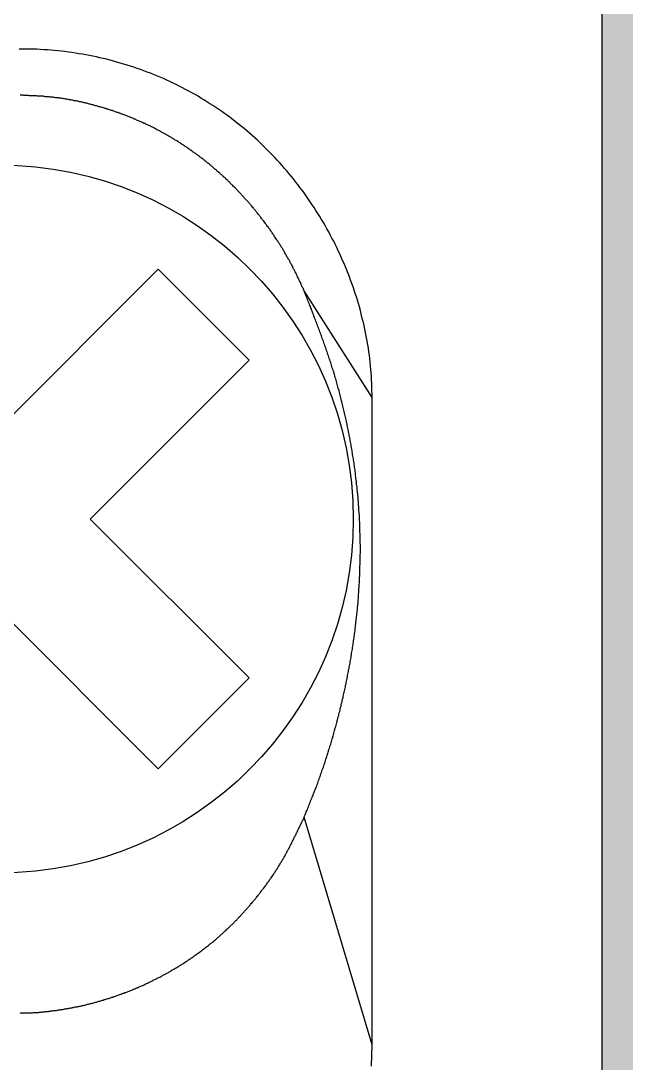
# Model space of a CAD drawing. Header units: millimetres. Extents: x 691 to 18605, y 670 to 10026.
# Drawn here: x 13444.52 to 13456.34, y 9720.44 to 9740.8 of the extents above; entities that cross this region are included whole.
import ezdxf

# ---------------------------------------------------------------- set-up
doc = ezdxf.new("R2010")
doc.units = ezdxf.units.MM

# ---------------------------------------------------------------- blocks, each defined once
blk = doc.blocks.new('FRENO DE BORNERA')
at = {"color": 251, "linetype": 'Continuous', "true_color": 0x636466}
for p, q in [((2.4744, -28.4936), (2.0235, -27.7852)), ((2.4744, -32.7917), (2.0235, -31.2802))]:
    blk.add_line(p, q, dxfattribs=at)
at = {"color": 9, "linetype": 'Continuous', "true_color": 0xc7c8ca}
blk.add_lwpolyline([(-4, 0), (4, 0), (4, -45), (-4, -45)], close=True, dxfattribs=at)
at = {"color": 9, "true_color": 0xc7c8ca}
blk.add_lwpolyline([(2.4696, -32.9326), (2.4709, -32.9088), (2.4722, -32.885), (2.4735, -32.8625), (2.4735, -32.8387), (2.4749, -32.8149), (2.4749, -32.7911), (2.4744, -28.4936), (2.4749, -28.4705), (2.4735, -28.4467), (2.4735, -28.4229), (2.4722, -28.3991), (2.4709, -28.3766), (2.4696, -28.3528), (2.4683, -28.329), (2.4656, -28.3065), (2.4643, -28.2827), (2.4616, -28.2589), (2.459, -28.2364), (2.4564, -28.2126), (2.4524, -28.1901), (2.4497, -28.1663), (2.4458, -28.1438), (2.4418, -28.12), (2.4378, -28.0975), (2.4339, -28.0737), (2.4286, -28.0513), (2.4246, -28.0288), (2.4193, -28.005), (2.414, -27.9825), (2.4074, -27.96), (2.4021, -27.9375), (2.3968, -27.915), (2.3902, -27.8912), (2.3836, -27.8688), (2.377, -27.8463), (2.3704, -27.8238), (2.3625, -27.8026), (2.3558, -27.7801), (2.3479, -27.7577), (2.34, -27.7352), (2.332, -27.714), (2.3241, -27.6915), (2.3148, -27.6691), (2.3069, -27.6479), (2.2977, -27.6254), (2.2884, -27.6043), (2.2791, -27.5831), (2.2699, -27.5619), (2.2606, -27.5395), (2.25, -27.5183), (2.2395, -27.4971), (2.2302, -27.476), (2.2196, -27.4561), (2.2077, -27.435), (2.1971, -27.4138), (2.1866, -27.3927), (2.1747, -27.3728), (2.1628, -27.3517), (2.1509, -27.3318), (2.139, -27.312), (2.127, -27.2921), (2.1151, -27.2723), (2.1019, -27.2511), (2.09, -27.2326), (2.0768, -27.2128), (2.0636, -27.193), (2.0503, -27.1731), (2.0371, -27.1546), (2.0226, -27.1348), (2.0093, -27.1163), (1.9948, -27.0977), (1.9816, -27.0792), (1.967, -27.0607), (1.9525, -27.0422), (1.9379, -27.0237), (1.9221, -27.0052), (1.9075, -26.988), (1.8916, -26.9695), (1.8771, -26.9523), (1.8612, -26.9351), (1.8454, -26.9179), (1.8295, -26.9007), (1.8136, -26.8835), (1.7964, -26.8663), (1.7806, -26.8504), (1.7634, -26.8332), (1.7475, -26.8174), (1.7303, -26.8002), (1.7131, -26.7843), (1.6959, -26.7684), (1.6787, -26.7539), (1.6602, -26.738), (1.643, -26.7221), (1.6245, -26.7076), (1.6073, -26.6931), (1.5888, -26.6785), (1.5703, -26.664), (1.5518, -26.6494), (1.5332, -26.6349), (1.5147, -26.6216), (1.4949, -26.6071), (1.4764, -26.5939), (1.4565, -26.5806), (1.438, -26.5674), (1.4182, -26.5542), (1.3984, -26.5423), (1.3785, -26.5291), (1.3587, -26.5172), (1.3388, -26.5053), (1.319, -26.4934), (1.2992, -26.4815), (1.278, -26.4695), (1.2582, -26.459), (1.237, -26.4471), (1.2158, -26.4365), (1.1947, -26.4259), (1.1748, -26.4153), (1.1537, -26.4061), (1.1325, -26.3955), (1.1114, -26.3862), (1.0889, -26.3757), (1.0677, -26.3664), (1.0466, -26.3571), (1.0241, -26.3492), (1.0029, -26.3399), (0.9804, -26.332), (0.9593, -26.3241), (0.9368, -26.3161), (0.9143, -26.3082), (0.8932, -26.3003), (0.8707, -26.2923), (0.8482, -26.2857), (0.8257, -26.2791), (0.8032, -26.2725), (0.7807, -26.2659), (0.7583, -26.2593), (0.7358, -26.254), (0.712, -26.2474), (0.6895, -26.2421), (0.667, -26.2368), (0.6445, -26.2315), (0.6207, -26.2262), (0.5982, -26.2222), (0.5744, -26.2183), (0.552, -26.2143), (0.5281, -26.2103), (0.5057, -26.2064), (0.4819, -26.2024), (0.4594, -26.1998), (0.4356, -26.1958), (0.4131, -26.1931), (0.3893, -26.1918), (0.3655, -26.1892), (0.343, -26.1865), (0.3192, -26.1852), (0.2954, -26.1839), (0.2716, -26.1826), (0.2491, -26.1812), (0.2253, -26.1799), (0.2015, -26.1799), (0.1777, -26.1799), (0.1552, -26.1799), (0.1314, -26.1799)], dxfattribs=at)
at = {"color": 252, "true_color": 0x939598}
blk.add_lwpolyline([(0, -29.9036), (1.0556, -30.9592), (1.6594, -30.3554), (0.6038, -29.2998), (1.6594, -28.2442), (1.0556, -27.6405), (0, -28.6961), (-1.0556, -27.6405), (-1.6594, -28.2442), (-0.6038, -29.2998), (-1.6594, -30.3554), (-1.0556, -30.9592)], close=True, dxfattribs=at)
at = {"color": 251, "true_color": 0x636466}
for points in [[(2.0239, -27.7854, 0), (2.0212, -27.7801, 0), (2.0186, -27.7735, 0), (2.016, -27.7682, 0), (2.0133, -27.763, 0), (2.0107, -27.7577, 0), (2.008, -27.7524, 0), (2.0067, -27.7471, 0), (2.0041, -27.7418, 0), (2.0014, -27.7352, 0), (1.9988, -27.7299, 0), (1.9961, -27.7246, 0), (1.9935, -27.7193, 0), (1.9908, -27.714, 0), (1.9882, -27.7087, 0), (1.9855, -27.7034, 0), (1.9829, -27.6982, 0), (1.9803, -27.6915, 0), (1.9776, -27.6862, 0), (1.975, -27.681, 0), (1.9723, -27.6757, 0), (1.971, -27.6704, 0), (1.9683, -27.6651, 0), (1.9644, -27.6598, 0), (1.9617, -27.6545, 0), (1.9591, -27.6492, 0), (1.9564, -27.6439, 0), (1.9538, -27.6386, 0), (1.9512, -27.6333, 0), (1.9485, -27.6281, 0), (1.9459, -27.6214, 0), (1.9432, -27.6162, 0), (1.9406, -27.6109, 0), (1.9379, -27.6056, 0), (1.934, -27.6003, 0), (1.9313, -27.595, 0), (1.9287, -27.5897, 0), (1.926, -27.5844, 0), (1.9234, -27.5791, 0), (1.9194, -27.5738, 0), (1.9168, -27.5699, 0), (1.9141, -27.5646, 0), (1.9115, -27.5593, 0), (1.9075, -27.554, 0), (1.9049, -27.5487, 0), (1.9022, -27.5434, 0), (1.8996, -27.5381, 0), (1.8956, -27.5328, 0), (1.893, -27.5275, 0), (1.8903, -27.5223, 0), (1.8864, -27.517, 0), (1.8837, -27.5117, 0), (1.8811, -27.5064, 0), (1.8771, -27.5024, 0), (1.8745, -27.4971, 0), (1.8705, -27.4918, 0), (1.8678, -27.4866, 0), (1.8652, -27.4813, 0), (1.8612, -27.476, 0), (1.8586, -27.4707, 0), (1.8546, -27.4654, 0), (1.852, -27.4614, 0), (1.848, -27.4561, 0), (1.8454, -27.4508, 0), (1.8414, -27.4456, 0), (1.8387, -27.4403, 0), (1.8348, -27.4363, 0), (1.8321, -27.431, 0), (1.8282, -27.4257, 0), (1.8255, -27.4204, 0), (1.8216, -27.4151, 0), (1.8189, -27.4112, 0), (1.8149, -27.4059, 0), (1.8123, -27.4006, 0), (1.8083, -27.3953, 0), (1.8044, -27.3913, 0), (1.8017, -27.386, 0), (1.7977, -27.3808, 0), (1.7951, -27.3755, 0), (1.7911, -27.3715, 0), (1.7872, -27.3662, 0), (1.7845, -27.3609, 0), (1.7806, -27.3569, 0), (1.7766, -27.3517, 0), (1.7739, -27.3464, 0), (1.77, -27.3424, 0), (1.766, -27.3371, 0), (1.762, -27.3318, 0), (1.7594, -27.3279, 0), (1.7554, -27.3226, 0), (1.7515, -27.3173, 0), (1.7475, -27.3133, 0), (1.7448, -27.308, 0), (1.7409, -27.304, 0), (1.7369, -27.2988, 0), (1.7329, -27.2935, 0), (1.7303, -27.2895, 0), (1.7263, -27.2842, 0), (1.7224, -27.2802, 0), (1.7184, -27.275, 0), (1.7144, -27.2697, 0), (1.7105, -27.2657, 0), (1.7078, -27.2604, 0), (1.7038, -27.2564, 0), (1.6999, -27.2511, 0), (1.6959, -27.2472, 0), (1.6919, -27.2419, 0), (1.688, -27.2379, 0), (1.684, -27.2326, 0), (1.68, -27.2287, 0), (1.6761, -27.2234, 0), (1.6721, -27.2194, 0), (1.6681, -27.2141, 0), (1.6642, -27.2101, 0), (1.6615, -27.2049, 0), (1.6576, -27.2009, 0), (1.6536, -27.1969, 0), (1.6496, -27.1916, 0), (1.6457, -27.1877, 0), (1.6417, -27.1824, 0), (1.6364, -27.1784, 0), (1.6324, -27.1744, 0), (1.6285, -27.1692, 0), (1.6245, -27.1652, 0), (1.6205, -27.1599, 0), (1.6166, -27.1559, 0), (1.6126, -27.152, 0), (1.6086, -27.1467, 0), (1.6047, -27.1427, 0), (1.6007, -27.1387, 0), (1.5967, -27.1334, 0), (1.5928, -27.1295, 0), (1.5875, -27.1255, 0), (1.5835, -27.1202, 0), (1.5795, -27.1163, 0), (1.5756, -27.1123, 0), (1.5716, -27.1083, 0), (1.5676, -27.103, 0), (1.5623, -27.0991, 0), (1.5584, -27.0951, 0), (1.5544, -27.0911, 0), (1.5504, -27.0858, 0), (1.5465, -27.0819, 0), (1.5412, -27.0779, 0), (1.5372, -27.0739, 0), (1.5332, -27.07, 0), (1.5293, -27.0647, 0), (1.524, -27.0607, 0), (1.52, -27.0567, 0), (1.5161, -27.0528, 0), (1.5108, -27.0488, 0), (1.5068, -27.0448, 0), (1.5028, -27.0395, 0), (1.4989, -27.0356, 0), (1.4936, -27.0316, 0), (1.4896, -27.0276, 0), (1.4843, -27.0237, 0), (1.4803, -27.0197, 0), (1.4764, -27.0157, 0), (1.4711, -27.0118, 0), (1.4671, -27.0078, 0), (1.4632, -27.0038, 0), (1.4579, -26.9999, 0), (1.4539, -26.9959, 0), (1.4486, -26.9919, 0), (1.4446, -26.988, 0), (1.4407, -26.984, 0), (1.4354, -26.98, 0), (1.4314, -26.9761, 0), (1.4261, -26.9721, 0), (1.4222, -26.9681, 0), (1.4169, -26.9642, 0), (1.4129, -26.9602, 0), (1.4076, -26.9562, 0), (1.4036, -26.9523, 0), (1.3984, -26.9483, 0), (1.3944, -26.9443, 0), (1.3891, -26.9404, 0), (1.3851, -26.9377, 0), (1.3798, -26.9337, 0), (1.3759, -26.9298, 0), (1.3706, -26.9258, 0), (1.3653, -26.9218, 0), (1.3613, -26.9179, 0), (1.356, -26.9152, 0), (1.3521, -26.9113, 0), (1.3468, -26.9073, 0), (1.3415, -26.9033, 0), (1.3375, -26.8994, 0), (1.3322, -26.8967, 0), (1.3283, -26.8927, 0), (1.323, -26.8888, 0), (1.3177, -26.8848, 0), (1.3137, -26.8822, 0), (1.3084, -26.8782, 0), (1.3031, -26.8742, 0), (1.2992, -26.8716, 0), (1.2939, -26.8676, 0), (1.2886, -26.8637, 0), (1.2833, -26.861, 0), (1.2793, -26.857, 0), (1.274, -26.8531, 0), (1.2687, -26.8504, 0), (1.2648, -26.8465, 0), (1.2595, -26.8438, 0), (1.2542, -26.8398, 0), (1.2489, -26.8359, 0), (1.2449, -26.8332, 0), (1.2397, -26.8293, 0), (1.2344, -26.8266, 0), (1.2291, -26.8227, 0), (1.2238, -26.82, 0), (1.2198, -26.816, 0), (1.2145, -26.8134, 0), (1.2092, -26.8094, 0), (1.2039, -26.8068, 0), (1.1987, -26.8028, 0), (1.1934, -26.8002, 0), (1.1894, -26.7962, 0), (1.1841, -26.7936, 0), (1.1788, -26.7896, 0), (1.1735, -26.7869, 0), (1.1682, -26.7843, 0), (1.1629, -26.7803, 0), (1.1577, -26.7777, 0), (1.1537, -26.775, 0), (1.1484, -26.7711, 0), (1.1431, -26.7684, 0), (1.1378, -26.7645, 0), (1.1325, -26.7618, 0), (1.1272, -26.7592, 0), (1.1219, -26.7565, 0), (1.1167, -26.7526, 0), (1.1114, -26.7499, 0), (1.1061, -26.7473, 0), (1.1008, -26.7446, 0), (1.0955, -26.7407, 0), (1.0902, -26.738, 0), (1.0849, -26.7354, 0), (1.0796, -26.7327, 0), (1.0743, -26.7288, 0), (1.069, -26.7261, 0), (1.0638, -26.7235, 0), (1.0585, -26.7208, 0), (1.0532, -26.7182, 0), (1.0479, -26.7155, 0), (1.0426, -26.7129, 0), (1.0373, -26.7102, 0), (1.032, -26.7063, 0), (1.0267, -26.7036, 0), (1.0214, -26.701, 0), (1.0161, -26.6983, 0), (1.0109, -26.6957, 0), (1.0056, -26.6931, 0), (1.0003, -26.6904, 0), (0.9937, -26.6878, 0), (0.9884, -26.6851, 0), (0.9831, -26.6825, 0), (0.9778, -26.6798, 0), (0.9725, -26.6772, 0), (0.9672, -26.6745, 0), (0.9619, -26.6732, 0), (0.9566, -26.6706, 0), (0.95, -26.6679, 0), (0.9447, -26.6653, 0), (0.9394, -26.6626, 0), (0.9342, -26.66, 0), (0.9289, -26.6573, 0), (0.9236, -26.656, 0), (0.917, -26.6534, 0), (0.9117, -26.6507, 0), (0.9064, -26.6481, 0), (0.9011, -26.6454, 0), (0.8958, -26.6441, 0), (0.8905, -26.6415, 0), (0.8839, -26.6388, 0), (0.8786, -26.6362, 0), (0.8733, -26.6349, 0), (0.868, -26.6322, 0), (0.8614, -26.6296, 0), (0.8561, -26.6282, 0), (0.8508, -26.6256, 0), (0.8455, -26.623, 0), (0.8389, -26.6216, 0), (0.8336, -26.619, 0), (0.8284, -26.6163, 0), (0.8231, -26.615, 0), (0.8165, -26.6124, 0), (0.8112, -26.6111, 0), (0.8059, -26.6084, 0), (0.8006, -26.6058, 0), (0.794, -26.6044, 0), (0.7887, -26.6018, 0), (0.7834, -26.6005, 0), (0.7768, -26.5978, 0), (0.7715, -26.5965, 0), (0.7662, -26.5939, 0), (0.7596, -26.5925, 0), (0.7543, -26.5899, 0), (0.749, -26.5886, 0), (0.7424, -26.5873, 0), (0.7371, -26.5846, 0), (0.7318, -26.5833, 0), (0.7252, -26.5806, 0), (0.7199, -26.5793, 0), (0.7146, -26.578, 0), (0.708, -26.5753, 0), (0.7027, -26.574, 0), (0.6974, -26.5727, 0), (0.6908, -26.5701, 0), (0.6855, -26.5687, 0), (0.6802, -26.5674, 0), (0.6736, -26.5648, 0), (0.6683, -26.5634, 0), (0.6617, -26.5621, 0), (0.6564, -26.5608, 0), (0.6511, -26.5582, 0), (0.6445, -26.5568, 0), (0.6392, -26.5555, 0), (0.6326, -26.5542, 0), (0.6273, -26.5515, 0), (0.622, -26.5502, 0), (0.6154, -26.5489, 0), (0.6101, -26.5476, 0), (0.6035, -26.5463, 0), (0.5982, -26.5449, 0), (0.5929, -26.5436, 0), (0.5863, -26.541, 0), (0.581, -26.5396, 0), (0.5744, -26.5383, 0), (0.5691, -26.537, 0), (0.5625, -26.5357, 0), (0.5572, -26.5344, 0), (0.552, -26.533, 0), (0.5453, -26.5317, 0), (0.54, -26.5304, 0), (0.5334, -26.5291, 0), (0.5281, -26.5277, 0), (0.5215, -26.5264, 0), (0.5162, -26.5251, 0), (0.5096, -26.5238, 0), (0.5043, -26.5238, 0), (0.4977, -26.5224, 0), (0.4924, -26.5211, 0), (0.4858, -26.5198, 0), (0.4805, -26.5185, 0), (0.4752, -26.5172, 0), (0.4686, -26.5158, 0), (0.4633, -26.5158, 0), (0.4567, -26.5145, 0), (0.4514, -26.5132, 0), (0.4448, -26.5119, 0), (0.4395, -26.5119, 0), (0.4329, -26.5105, 0), (0.4276, -26.5092, 0), (0.421, -26.5079, 0), (0.4157, -26.5079, 0), (0.4091, -26.5066, 0), (0.4038, -26.5066, 0), (0.3972, -26.5053, 0), (0.3919, -26.5039, 0), (0.3853, -26.5039, 0), (0.38, -26.5026, 0), (0.3734, -26.5026, 0), (0.3681, -26.5013, 0), (0.3615, -26.5013, 0), (0.3549, -26.5, 0), (0.3496, -26.5, 0), (0.343, -26.4986, 0), (0.3377, -26.4986, 0), (0.3311, -26.4973, 0), (0.3258, -26.4973, 0), (0.3192, -26.496, 0), (0.3139, -26.496, 0), (0.3073, -26.496, 0), (0.302, -26.4947, 0), (0.2954, -26.4947, 0), (0.2901, -26.4934, 0), (0.2835, -26.4934, 0), (0.2782, -26.4934, 0), (0.2716, -26.492, 0), (0.2663, -26.492, 0), (0.2597, -26.492, 0), (0.2531, -26.492, 0), (0.2478, -26.4907, 0), (0.2412, -26.4907, 0), (0.2359, -26.4907, 0), (0.2293, -26.4907, 0), (0.224, -26.4894, 0), (0.2174, -26.4894, 0), (0.2121, -26.4894, 0), (0.2055, -26.4894, 0), (0.1988, -26.4894, 0), (0.1936, -26.4881, 0), (0.1869, -26.4881, 0), (0.1817, -26.4881, 0), (0.175, -26.4881, 0), (0.1697, -26.4881, 0), (0.1631, -26.4881, 0), (0.1578, -26.4867, 0), (0.1512, -26.4867, 0), (0.1459, -26.4867, 0), (0.1393, -26.4867, 0)], [(2.0239, -31.2808, 0), (2.0265, -31.2715, 0), (2.0305, -31.2623, 0), (2.0345, -31.2544, 0), (2.0371, -31.2451, 0), (2.0411, -31.2372, 0), (2.0451, -31.2279, 0), (2.0477, -31.2186, 0), (2.0517, -31.2107, 0), (2.0556, -31.2015, 0), (2.0583, -31.1935, 0), (2.0622, -31.1843, 0), (2.0662, -31.1763, 0), (2.0689, -31.1671, 0), (2.0728, -31.1578, 0), (2.0768, -31.1499, 0), (2.0794, -31.1406, 0), (2.0834, -31.1327, 0), (2.0861, -31.1234, 0), (2.09, -31.1142, 0), (2.0927, -31.1062, 0), (2.0966, -31.097, 0), (2.1006, -31.0877, 0), (2.1032, -31.0798, 0), (2.1072, -31.0705, 0), (2.1099, -31.0626, 0), (2.1138, -31.0533, 0), (2.1165, -31.0441, 0), (2.1191, -31.0361, 0), (2.1231, -31.0269, 0), (2.1257, -31.0176, 0), (2.1297, -31.0097, 0), (2.1323, -31.0004, 0), (2.135, -30.9912, 0), (2.139, -30.9819, 0), (2.1416, -30.974, 0), (2.1442, -30.9647, 0), (2.1482, -30.9555, 0), (2.1509, -30.9475, 0), (2.1535, -30.9383, 0), (2.1575, -30.929, 0), (2.1601, -30.9198, 0), (2.1628, -30.9118, 0), (2.1654, -30.9026, 0), (2.168, -30.8933, 0), (2.172, -30.8841, 0), (2.1747, -30.8761, 0), (2.1773, -30.8669, 0), (2.1799, -30.8576, 0), (2.1826, -30.8483, 0), (2.1852, -30.8404, 0), (2.1879, -30.8312, 0), (2.1919, -30.8219, 0), (2.1945, -30.8126, 0), (2.1971, -30.8034, 0), (2.1998, -30.7954, 0), (2.2024, -30.7862, 0), (2.2051, -30.7769, 0), (2.2077, -30.7677, 0), (2.2104, -30.7584, 0), (2.213, -30.7492, 0), (2.2157, -30.7412, 0), (2.2183, -30.732, 0), (2.2209, -30.7227, 0), (2.2236, -30.7135, 0), (2.2249, -30.7042, 0), (2.2276, -30.6963, 0), (2.2302, -30.687, 0), (2.2328, -30.6777, 0), (2.2355, -30.6685, 0), (2.2381, -30.6592, 0), (2.2408, -30.65, 0), (2.2434, -30.6407, 0), (2.2448, -30.6328, 0), (2.2474, -30.6235, 0), (2.25, -30.6143, 0), (2.2527, -30.605, 0), (2.254, -30.5957, 0), (2.2567, -30.5865, 0), (2.2593, -30.5772, 0), (2.2619, -30.568, 0), (2.2633, -30.5587, 0), (2.2659, -30.5508, 0), (2.2686, -30.5415, 0), (2.2699, -30.5323, 0), (2.2725, -30.523, 0), (2.2752, -30.5138, 0), (2.2765, -30.5045, 0), (2.2791, -30.4952, 0), (2.2818, -30.486, 0), (2.2831, -30.4767, 0), (2.2857, -30.4675, 0), (2.2871, -30.4582, 0), (2.2897, -30.4503, 0), (2.291, -30.441, 0), (2.2937, -30.4318, 0), (2.295, -30.4225, 0), (2.2977, -30.4132, 0), (2.299, -30.404, 0), (2.3016, -30.3947, 0), (2.3029, -30.3855, 0), (2.3056, -30.3762, 0), (2.3069, -30.367, 0), (2.3082, -30.3577, 0), (2.3109, -30.3484, 0), (2.3122, -30.3392, 0), (2.3135, -30.3299, 0), (2.3162, -30.3207, 0), (2.3175, -30.3114, 0), (2.3188, -30.3022, 0), (2.3215, -30.2929, 0), (2.3228, -30.2836, 0), (2.3241, -30.2744, 0), (2.3267, -30.2651, 0), (2.3281, -30.2559, 0), (2.3294, -30.2466, 0), (2.3307, -30.2374, 0), (2.3334, -30.2281, 0), (2.3347, -30.2188, 0), (2.336, -30.2096, 0), (2.3373, -30.2003, 0), (2.3386, -30.1911, 0), (2.34, -30.1818, 0), (2.3413, -30.1725, 0), (2.3439, -30.1633, 0), (2.3453, -30.154, 0), (2.3466, -30.1448, 0), (2.3479, -30.1355, 0), (2.3492, -30.1263, 0), (2.3506, -30.117, 0), (2.3519, -30.1077, 0), (2.3532, -30.0985, 0), (2.3545, -30.0892, 0), (2.3558, -30.08, 0), (2.3572, -30.0707, 0), (2.3585, -30.0615, 0), (2.3598, -30.0522, 0), (2.3611, -30.0429, 0), (2.3625, -30.0337, 0), (2.3625, -30.0244, 0), (2.3638, -30.0152, 0), (2.3651, -30.0059, 0), (2.3664, -29.9967, 0), (2.3677, -29.9861, 0), (2.3691, -29.9768, 0), (2.3691, -29.9676, 0), (2.3704, -29.9583, 0), (2.3717, -29.949, 0), (2.373, -29.9398, 0), (2.373, -29.9305, 0), (2.3744, -29.9213, 0), (2.3757, -29.912, 0), (2.377, -29.9028, 0), (2.377, -29.8935, 0), (2.3783, -29.8842, 0), (2.3796, -29.875, 0), (2.3796, -29.8657, 0), (2.381, -29.8565, 0), (2.381, -29.8459, 0), (2.3823, -29.8366, 0), (2.3836, -29.8274, 0), (2.3836, -29.8181, 0), (2.3849, -29.8089, 0), (2.3849, -29.7996, 0), (2.3863, -29.7903, 0), (2.3863, -29.7811, 0), (2.3876, -29.7718, 0), (2.3876, -29.7626, 0), (2.3889, -29.7533, 0), (2.3889, -29.7427, 0), (2.3889, -29.7335, 0), (2.3902, -29.7242, 0), (2.3902, -29.715, 0), (2.3915, -29.7057, 0), (2.3915, -29.6964, 0), (2.3915, -29.6872, 0), (2.3929, -29.6779, 0), (2.3929, -29.6687, 0), (2.3929, -29.6594, 0), (2.3929, -29.6488, 0), (2.3942, -29.6396, 0), (2.3942, -29.6303, 0), (2.3942, -29.6211, 0), (2.3942, -29.6118, 0), (2.3955, -29.6026, 0), (2.3955, -29.5933, 0), (2.3955, -29.584, 0), (2.3955, -29.5748, 0), (2.3955, -29.5655, 0), (2.3955, -29.5549, 0), (2.3955, -29.5457, 0), (2.3955, -29.5364, 0), (2.3968, -29.5272, 0), (2.3968, -29.5179, 0), (2.3968, -29.5087, 0), (2.3968, -29.4994, 0), (2.3968, -29.4901, 0), (2.3968, -29.4809, 0), (2.3968, -29.4716, 0), (2.3955, -29.461, 0), (2.3955, -29.4518, 0), (2.3955, -29.4425, 0), (2.3955, -29.4333, 0), (2.3955, -29.424, 0), (2.3955, -29.4148, 0), (2.3955, -29.4055, 0), (2.3955, -29.3962, 0), (2.3942, -29.387, 0), (2.3942, -29.3764, 0), (2.3942, -29.3671, 0), (2.3942, -29.3579, 0), (2.3929, -29.3486, 0), (2.3929, -29.3394, 0), (2.3929, -29.3301, 0), (2.3929, -29.3209, 0), (2.3915, -29.3116, 0), (2.3915, -29.3023, 0), (2.3902, -29.2931, 0), (2.3902, -29.2838, 0), (2.3902, -29.2732, 0), (2.3889, -29.264, 0), (2.3889, -29.2547, 0), (2.3876, -29.2455, 0), (2.3876, -29.2362, 0), (2.3863, -29.227, 0), (2.3863, -29.2177, 0), (2.3849, -29.2084, 0), (2.3849, -29.1992, 0), (2.3836, -29.1899, 0), (2.3836, -29.1807, 0), (2.3823, -29.1714, 0), (2.381, -29.1608, 0), (2.381, -29.1516, 0), (2.3796, -29.1423, 0), (2.3796, -29.1331, 0), (2.3783, -29.1238, 0), (2.377, -29.1145, 0), (2.3757, -29.1053, 0), (2.3757, -29.096, 0), (2.3744, -29.0868, 0), (2.373, -29.0775, 0), (2.3717, -29.0683, 0), (2.3717, -29.059, 0), (2.3704, -29.0497, 0), (2.3691, -29.0405, 0), (2.3677, -29.0312, 0), (2.3664, -29.0207, 0), (2.3651, -29.0114, 0), (2.3638, -29.0021, 0), (2.3638, -28.9929, 0), (2.3625, -28.9836, 0), (2.3611, -28.9744, 0), (2.3598, -28.9651, 0), (2.3585, -28.9558, 0), (2.3572, -28.9466, 0), (2.3558, -28.9373, 0), (2.3545, -28.9281, 0), (2.3532, -28.9188, 0), (2.3519, -28.9096, 0), (2.3506, -28.9003, 0), (2.3479, -28.891, 0), (2.3466, -28.8818, 0), (2.3453, -28.8725, 0), (2.3439, -28.8633, 0), (2.3426, -28.854, 0), (2.3413, -28.8448, 0), (2.34, -28.8355, 0), (2.3373, -28.8262, 0), (2.336, -28.817, 0), (2.3347, -28.8077, 0), (2.3334, -28.7985, 0), (2.3307, -28.7892, 0), (2.3294, -28.78, 0), (2.3281, -28.7707, 0), (2.3267, -28.7614, 0), (2.3241, -28.7522, 0), (2.3228, -28.7429, 0), (2.3215, -28.7337, 0), (2.3188, -28.7244, 0), (2.3175, -28.7152, 0), (2.3148, -28.7059, 0), (2.3135, -28.6966, 0), (2.3122, -28.6874, 0), (2.3096, -28.6781, 0), (2.3082, -28.6689, 0), (2.3056, -28.6596, 0), (2.3043, -28.6504, 0), (2.3016, -28.6411, 0), (2.3003, -28.6318, 0), (2.2977, -28.6226, 0), (2.2963, -28.6146, 0), (2.2937, -28.6054, 0), (2.291, -28.5961, 0), (2.2897, -28.5869, 0), (2.2871, -28.5776, 0), (2.2857, -28.5684, 0), (2.2831, -28.5591, 0), (2.2805, -28.5498, 0), (2.2791, -28.5406, 0), (2.2765, -28.5313, 0), (2.2738, -28.5221, 0), (2.2712, -28.5141, 0), (2.2699, -28.5049, 0), (2.2672, -28.4956, 0), (2.2646, -28.4864, 0), (2.2619, -28.4771, 0), (2.2606, -28.4678, 0), (2.258, -28.4586, 0), (2.2553, -28.4493, 0), (2.2527, -28.4414, 0), (2.25, -28.4321, 0), (2.2474, -28.4229, 0), (2.2448, -28.4136, 0), (2.2434, -28.4044, 0), (2.2408, -28.3951, 0), (2.2381, -28.3859, 0), (2.2355, -28.3779, 0), (2.2328, -28.3687, 0), (2.2302, -28.3594, 0), (2.2276, -28.3501, 0), (2.2249, -28.3409, 0), (2.2223, -28.333, 0), (2.2196, -28.3237, 0), (2.2157, -28.3144, 0), (2.213, -28.3052, 0), (2.2104, -28.2959, 0), (2.2077, -28.288, 0), (2.2051, -28.2787, 0), (2.2024, -28.2695, 0), (2.1998, -28.2602, 0), (2.1958, -28.2523, 0), (2.1932, -28.243, 0), (2.1905, -28.2338, 0), (2.1879, -28.2245, 0), (2.1852, -28.2166, 0), (2.1813, -28.2073, 0), (2.1786, -28.1981, 0), (2.176, -28.1901, 0), (2.172, -28.1809, 0), (2.1694, -28.1716, 0), (2.1667, -28.1623, 0), (2.1628, -28.1544, 0), (2.1601, -28.1452, 0), (2.1575, -28.1359, 0), (2.1535, -28.128, 0), (2.1509, -28.1187, 0), (2.1482, -28.1094, 0), (2.1442, -28.1015, 0), (2.1416, -28.0923, 0), (2.1376, -28.083, 0), (2.135, -28.0751, 0), (2.131, -28.0658, 0), (2.1284, -28.0565, 0), (2.1244, -28.0486, 0), (2.1218, -28.0394, 0), (2.1178, -28.0301, 0), (2.1151, -28.0222, 0), (2.1112, -28.0129, 0), (2.1085, -28.0036, 0), (2.1046, -27.9957, 0), (2.1019, -27.9865, 0), (2.098, -27.9772, 0), (2.0953, -27.9693, 0), (2.0913, -27.96, 0), (2.0887, -27.9521, 0), (2.0847, -27.9428, 0), (2.0821, -27.9336, 0), (2.0781, -27.9256, 0), (2.0755, -27.9164, 0), (2.0715, -27.9071, 0), (2.0675, -27.8992, 0), (2.0649, -27.8899, 0), (2.0609, -27.882, 0), (2.0583, -27.8727, 0), (2.0543, -27.8635, 0), (2.0503, -27.8555, 0), (2.0477, -27.8463, 0), (2.0437, -27.837, 0), (2.0411, -27.8291, 0), (2.0371, -27.8198, 0), (2.0332, -27.8119, 0), (2.0305, -27.8026, 0), (2.0265, -27.7934, 0), (2.0239, -27.7854, 0)], [(0.1393, -32.5808, 0), (0.1446, -32.5795, 0), (0.1512, -32.5795, 0), (0.1578, -32.5795, 0), (0.1631, -32.5795, 0), (0.1697, -32.5795, 0), (0.175, -32.5795, 0), (0.1817, -32.5795, 0), (0.1869, -32.5795, 0), (0.1936, -32.5795, 0), (0.1988, -32.5782, 0), (0.2055, -32.5782, 0), (0.2121, -32.5782, 0), (0.2174, -32.5782, 0), (0.224, -32.5769, 0), (0.2293, -32.5769, 0), (0.2359, -32.5769, 0), (0.2412, -32.5769, 0), (0.2478, -32.5755, 0), (0.2531, -32.5755, 0), (0.2597, -32.5755, 0), (0.265, -32.5742, 0), (0.2716, -32.5742, 0), (0.2782, -32.5742, 0), (0.2835, -32.5729, 0), (0.2901, -32.5729, 0), (0.2954, -32.5716, 0), (0.302, -32.5716, 0), (0.3073, -32.5702, 0), (0.3139, -32.5702, 0), (0.3192, -32.5689, 0), (0.3258, -32.5689, 0), (0.3311, -32.5676, 0), (0.3377, -32.5676, 0), (0.343, -32.5663, 0), (0.3496, -32.5663, 0), (0.3549, -32.565, 0), (0.3615, -32.5636, 0), (0.3668, -32.5636, 0), (0.3734, -32.5623, 0), (0.3787, -32.5623, 0), (0.3853, -32.561, 0), (0.3906, -32.5597, 0), (0.3972, -32.5597, 0), (0.4038, -32.5583, 0), (0.4091, -32.557, 0), (0.4157, -32.557, 0), (0.421, -32.5557, 0), (0.4276, -32.5544, 0), (0.4329, -32.553, 0), (0.4382, -32.553, 0), (0.4448, -32.5517, 0), (0.4501, -32.5504, 0), (0.4567, -32.5491, 0), (0.462, -32.5478, 0), (0.4686, -32.5478, 0), (0.4739, -32.5464, 0), (0.4805, -32.5451, 0), (0.4858, -32.5438, 0), (0.4924, -32.5425, 0), (0.4977, -32.5411, 0), (0.5043, -32.5398, 0), (0.5096, -32.5385, 0), (0.5162, -32.5385, 0), (0.5215, -32.5372, 0), (0.5281, -32.5359, 0), (0.5334, -32.5345, 0), (0.5387, -32.5332, 0), (0.5453, -32.5319, 0), (0.5506, -32.5306, 0), (0.5572, -32.5292, 0), (0.5625, -32.5279, 0), (0.5691, -32.5266, 0), (0.5744, -32.5253, 0), (0.581, -32.524, 0), (0.5863, -32.5213, 0), (0.5916, -32.52, 0), (0.5982, -32.5187, 0), (0.6035, -32.5173, 0), (0.6101, -32.516, 0), (0.6154, -32.5147, 0), (0.6207, -32.5134, 0), (0.6273, -32.5121, 0), (0.6326, -32.5094, 0), (0.6392, -32.5081, 0), (0.6445, -32.5068, 0), (0.6498, -32.5054, 0), (0.6564, -32.5028, 0), (0.6617, -32.5015, 0), (0.6683, -32.5001, 0), (0.6736, -32.4988, 0), (0.6789, -32.4962, 0), (0.6855, -32.4949, 0), (0.6908, -32.4935, 0), (0.6961, -32.4909, 0), (0.7027, -32.4896, 0), (0.708, -32.4882, 0), (0.7146, -32.4856, 0), (0.7199, -32.4843, 0), (0.7252, -32.483, 0), (0.7318, -32.4803, 0), (0.7371, -32.479, 0), (0.7424, -32.4763, 0), (0.749, -32.475, 0), (0.7543, -32.4737, 0), (0.7596, -32.4711, 0), (0.7649, -32.4697, 0), (0.7715, -32.4671, 0), (0.7768, -32.4658, 0), (0.7821, -32.4631, 0), (0.7887, -32.4618, 0), (0.794, -32.4592, 0), (0.7993, -32.4578, 0), (0.8059, -32.4552, 0), (0.8112, -32.4539, 0), (0.8165, -32.4512, 0), (0.8217, -32.4486, 0), (0.8284, -32.4472, 0), (0.8336, -32.4446, 0), (0.8389, -32.4433, 0), (0.8442, -32.4406, 0), (0.8508, -32.438, 0), (0.8561, -32.4367, 0), (0.8614, -32.434, 0), (0.8667, -32.4314, 0), (0.8733, -32.4301, 0), (0.8786, -32.4274, 0), (0.8839, -32.4248, 0), (0.8892, -32.4221, 0), (0.8958, -32.4208, 0), (0.9011, -32.4182, 0), (0.9064, -32.4155, 0), (0.9117, -32.4129, 0), (0.917, -32.4115, 0), (0.9236, -32.4089, 0), (0.9289, -32.4063, 0), (0.9342, -32.4036, 0), (0.9394, -32.401, 0), (0.9447, -32.3983, 0), (0.95, -32.397, 0), (0.9566, -32.3943, 0), (0.9619, -32.3917, 0), (0.9672, -32.3891, 0), (0.9725, -32.3864, 0), (0.9778, -32.3838, 0), (0.9831, -32.3811, 0), (0.9884, -32.3785, 0), (0.995, -32.3758, 0), (1.0003, -32.3732, 0), (1.0056, -32.3705, 0), (1.0109, -32.3679, 0), (1.0161, -32.3653, 0), (1.0214, -32.3626, 0), (1.0267, -32.36, 0), (1.032, -32.3573, 0), (1.0373, -32.3547, 0), (1.0426, -32.352, 0), (1.0479, -32.3494, 0), (1.0532, -32.3467, 0), (1.0585, -32.3441, 0), (1.0651, -32.3414, 0), (1.0704, -32.3388, 0), (1.0757, -32.3348, 0), (1.081, -32.3322, 0), (1.0862, -32.3295, 0), (1.0915, -32.3269, 0), (1.0968, -32.3243, 0), (1.1021, -32.3216, 0), (1.1074, -32.3176, 0), (1.1127, -32.315, 0), (1.118, -32.3124, 0), (1.1233, -32.3097, 0), (1.1286, -32.3057, 0), (1.1325, -32.3031, 0), (1.1378, -32.3005, 0), (1.1431, -32.2978, 0), (1.1484, -32.2938, 0), (1.1537, -32.2912, 0), (1.159, -32.2885, 0), (1.1643, -32.2846, 0), (1.1696, -32.2819, 0), (1.1748, -32.2793, 0), (1.1801, -32.2753, 0), (1.1854, -32.2727, 0), (1.1907, -32.27, 0), (1.1947, -32.2661, 0), (1.2, -32.2634, 0), (1.2053, -32.2595, 0), (1.2106, -32.2568, 0), (1.2158, -32.2528, 0), (1.2211, -32.2502, 0), (1.2264, -32.2476, 0), (1.2304, -32.2436, 0), (1.2357, -32.2409, 0), (1.241, -32.237, 0), (1.2463, -32.2343, 0), (1.2516, -32.2304, 0), (1.2555, -32.2264, 0), (1.2608, -32.2237, 0), (1.2661, -32.2198, 0), (1.2714, -32.2171, 0), (1.2767, -32.2132, 0), (1.2806, -32.2105, 0), (1.2859, -32.2066, 0), (1.2912, -32.2026, 0), (1.2952, -32.1999, 0), (1.3005, -32.196, 0), (1.3058, -32.192, 0), (1.3111, -32.1894, 0), (1.315, -32.1854, 0), (1.3203, -32.1814, 0), (1.3256, -32.1788, 0), (1.3296, -32.1748, 0), (1.3349, -32.1708, 0), (1.3402, -32.1682, 0), (1.3441, -32.1642, 0), (1.3494, -32.1603, 0), (1.3547, -32.1563, 0), (1.3587, -32.1537, 0), (1.364, -32.1497, 0), (1.3679, -32.1457, 0), (1.3732, -32.1418, 0), (1.3785, -32.1378, 0), (1.3825, -32.1351, 0), (1.3878, -32.1312, 0), (1.3917, -32.1272, 0), (1.397, -32.1232, 0), (1.401, -32.1193, 0), (1.4063, -32.1153, 0), (1.4116, -32.1127, 0), (1.4155, -32.1087, 0), (1.4208, -32.1047, 0), (1.4248, -32.1008, 0), (1.4301, -32.0968, 0), (1.4341, -32.0928, 0), (1.4393, -32.0889, 0), (1.4433, -32.0849, 0), (1.4473, -32.0809, 0), (1.4526, -32.0769, 0), (1.4565, -32.073, 0), (1.4618, -32.069, 0), (1.4658, -32.065, 0), (1.4711, -32.0611, 0), (1.4751, -32.0571, 0), (1.479, -32.0531, 0), (1.4843, -32.0492, 0), (1.4883, -32.0452, 0), (1.4936, -32.0412, 0), (1.4975, -32.0373, 0), (1.5015, -32.0333, 0), (1.5068, -32.0293, 0), (1.5108, -32.024, 0), (1.5147, -32.0201, 0), (1.52, -32.0161, 0), (1.524, -32.0121, 0), (1.528, -32.0082, 0), (1.5319, -32.0042, 0), (1.5372, -31.9989, 0), (1.5412, -31.995, 0), (1.5451, -31.991, 0), (1.5491, -31.987, 0), (1.5544, -31.9831, 0), (1.5584, -31.9778, 0), (1.5623, -31.9738, 0), (1.5663, -31.9698, 0), (1.5703, -31.9659, 0), (1.5756, -31.9606, 0), (1.5795, -31.9566, 0), (1.5835, -31.9526, 0), (1.5875, -31.9487, 0), (1.5914, -31.9434, 0), (1.5954, -31.9394, 0), (1.6007, -31.9354, 0), (1.6047, -31.9302, 0), (1.6086, -31.9262, 0), (1.6126, -31.9222, 0), (1.6166, -31.9169, 0), (1.6205, -31.913, 0), (1.6245, -31.909, 0), (1.6285, -31.9037, 0), (1.6324, -31.8997, 0), (1.6364, -31.8944, 0), (1.6404, -31.8905, 0), (1.6443, -31.8865, 0), (1.6483, -31.8812, 0), (1.6523, -31.8773, 0), (1.6562, -31.872, 0), (1.6602, -31.868, 0), (1.6642, -31.8627, 0), (1.6681, -31.8587, 0), (1.6721, -31.8534, 0), (1.6761, -31.8495, 0), (1.68, -31.8442, 0), (1.684, -31.8402, 0), (1.688, -31.8349, 0), (1.6919, -31.831, 0), (1.6959, -31.8257, 0), (1.6999, -31.8217, 0), (1.7025, -31.8164, 0), (1.7065, -31.8124, 0), (1.7105, -31.8072, 0), (1.7144, -31.8032, 0), (1.7184, -31.7979, 0), (1.7224, -31.7926, 0), (1.725, -31.7886, 0), (1.729, -31.7834, 0), (1.7329, -31.7794, 0), (1.7369, -31.7741, 0), (1.7409, -31.7688, 0), (1.7435, -31.7648, 0), (1.7475, -31.7595, 0), (1.7515, -31.7556, 0), (1.7554, -31.7503, 0), (1.7581, -31.745, 0), (1.762, -31.741, 0), (1.766, -31.7357, 0), (1.77, -31.7305, 0), (1.7726, -31.7265, 0), (1.7766, -31.7212, 0), (1.7806, -31.7159, 0), (1.7832, -31.7106, 0), (1.7872, -31.7066, 0), (1.7911, -31.7014, 0), (1.7938, -31.6961, 0), (1.7977, -31.6921, 0), (1.8004, -31.6868, 0), (1.8044, -31.6815, 0), (1.8083, -31.6762, 0), (1.811, -31.6723, 0), (1.8149, -31.667, 0), (1.8176, -31.6617, 0), (1.8216, -31.6564, 0), (1.8242, -31.6511, 0), (1.8282, -31.6471, 0), (1.8308, -31.6418, 0), (1.8348, -31.6366, 0), (1.8374, -31.6313, 0), (1.8414, -31.626, 0), (1.844, -31.6207, 0), (1.848, -31.6167, 0), (1.8506, -31.6114, 0), (1.8533, -31.6061, 0), (1.8573, -31.6008, 0), (1.8599, -31.5956, 0), (1.8639, -31.5903, 0), (1.8665, -31.585, 0), (1.8692, -31.5797, 0), (1.8731, -31.5757, 0), (1.8758, -31.5704, 0), (1.8784, -31.5651, 0), (1.8824, -31.5599, 0), (1.885, -31.5546, 0), (1.8877, -31.5493, 0), (1.8903, -31.544, 0), (1.8943, -31.5387, 0), (1.8969, -31.5334, 0), (1.8996, -31.5281, 0), (1.9022, -31.5228, 0), (1.9062, -31.5175, 0), (1.9088, -31.5122, 0), (1.9115, -31.507, 0), (1.9141, -31.5017, 0), (1.9168, -31.4964, 0), (1.9194, -31.4911, 0), (1.9234, -31.4858, 0), (1.926, -31.4805, 0), (1.9287, -31.4752, 0), (1.9313, -31.4699, 0), (1.934, -31.4646, 0), (1.9366, -31.4593, 0), (1.9393, -31.4541, 0), (1.9419, -31.4488, 0), (1.9445, -31.4435, 0), (1.9472, -31.4382, 0), (1.9498, -31.4329, 0), (1.9525, -31.4276, 0), (1.9551, -31.421, 0), (1.9578, -31.4157, 0), (1.9604, -31.4104, 0), (1.9631, -31.4051, 0), (1.9657, -31.3998, 0), (1.9697, -31.3945, 0), (1.971, -31.3892, 0), (1.9736, -31.384, 0), (1.9763, -31.3787, 0), (1.9789, -31.3734, 0), (1.9816, -31.3668, 0), (1.9842, -31.3615, 0), (1.9869, -31.3562, 0), (1.9895, -31.3509, 0), (1.9922, -31.3456, 0), (1.9948, -31.3403, 0), (1.9974, -31.335, 0), (2.0001, -31.3297, 0), (2.0027, -31.3244, 0), (2.0054, -31.3178, 0), (2.008, -31.3125, 0), (2.0107, -31.3073, 0), (2.0133, -31.302, 0), (2.016, -31.2967, 0), (2.0186, -31.2914, 0), (2.0212, -31.2861, 0), (2.0239, -31.2808, 0)]]:
    blk.add_polyline3d(points, dxfattribs=at)
at = {"color": 252, "true_color": 0x939598}
blk.add_circle((0, -29.2998), 2.35, dxfattribs=at)
blk = doc.blocks.new('BORNERA TIERRA')
at = {"true_color": 0x636466}
h = blk.add_hatch(color=251, dxfattribs=at)
h.dxf.hatch_style = 1
h.paths.add_polyline_path([(0, -30.69), (-4.29, -30.69), (-4.29, -22.11), (0, -22.11), (0, -18.6061, -0.414214), (-3.7561, -14.85, -0.414214), (0, -11.0939), (0, -9.4515), (-5, -9.4515), (-5, -43.3485), (0, -43.3485), (0, -41.7061, -0.414214), (-3.7561, -37.95, -0.414214), (0, -34.1939)])
h.paths.add_polyline_path([(0, -4.5579), (-5, -4.5579), (-5, -8.5394), (0, -8.5394)])
h.paths.add_polyline_path([(0, 0), (-5, 0), (-5, -3.3), (0, -3.3)])
h.paths.add_polyline_path([(0, -44.2606), (-5, -44.2606), (-5, -48.2421), (0, -48.2421)])
h.paths.add_polyline_path([(0, -49.5), (-5, -49.5), (-5, -52.8), (0, -52.8)])
at = {"color": 250, "linetype": 'Continuous'}
blk.add_line((-5, 0), (-5, -52.8), dxfattribs=at)

msp = doc.modelspace()

# ---------------------------------------------------------------- block references
at = {"color": 0, "xscale": 2.941853874870019, "yscale": 2.941853874870019, "zscale": 2.941853874870019}
for name, p in [('BORNERA TIERRA', (13470.579, 9828.74)), ('FRENO DE BORNERA', (13444.102, 9817.266))]:
    msp.add_blockref(name, p, dxfattribs=at)

doc.saveas('drawing.dxf')
